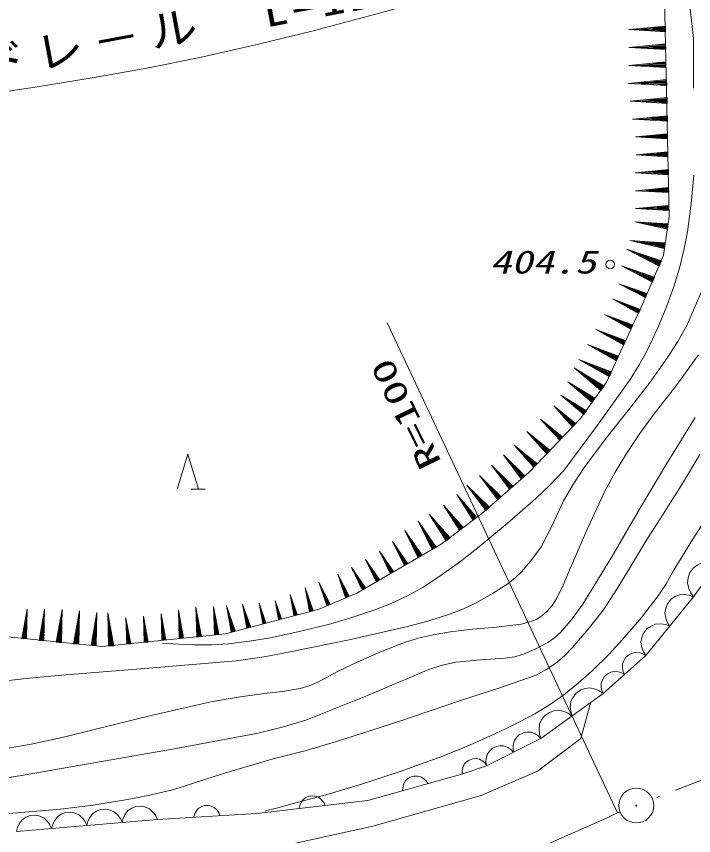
# Model space of a CAD drawing. Units: millimetres, scale not verified. Extents: x -24973 to 615027, y -198662 to 161338.
# Drawn here: x 388076 to 426714, y 50952 to 97718 of the extents above; entities that cross this region are included whole.
import ezdxf
from ezdxf.enums import TextEntityAlignment as Align

# ---------------------------------------------------------------- set-up
doc = ezdxf.new("R2010")
doc.units = ezdxf.units.MM
doc.header["$LTSCALE"] = 1000
doc.linetypes.add('USER1', pattern=[10, 7.868852, -0.983607, 0.163934, -0.983607])
for name, color, linetype, lineweight in [('S-BGD', 1, 'Continuous', 13), ('S-BGD-HTXT', 6, 'Continuous', 13), ('S-BMK', 3, 'USER1', 13)]:
    doc.layers.add(name, color=color, linetype=linetype, lineweight=lineweight)
doc.styles.add('ＭＳ ゴシック', font='')
doc.styles.get('ＭＳ ゴシック').set_extended_font_data('MS Gothic')

# ---------------------------------------------------------------- blocks, each defined once
blk = doc.blocks.new('BUHIN1')
at = {"layer": 'S-BGD'}
blk.add_circle((0, 0), 30, dxfattribs=at)
at = {"layer": 'S-BMK', "linetype": 'Continuous'}
blk.add_circle((0, 0), 995, dxfattribs=at)
blk = doc.blocks.new('BUHIN302')
at = {"layer": 'S-BGD'}
blk.add_lwpolyline([(776, 391), (628, 540), (458, 645), (221, 739), (3, 746), (-209, 712), (-449, 591), (-602, 441), (-726, 262), (-791, 15), (-804, -182), (-776, -391)], dxfattribs=at)
blk = doc.blocks.new('BUHIN303')
at = {"layer": 'S-BGD'}
blk.add_lwpolyline([(892, 638), (678, 796), (447, 893), (133, 965), (-140, 931), (-398, 848), (-674, 650), (-836, 434), (-956, 186), (-989, -135), (-967, -382), (-892, -638)], dxfattribs=at)
blk = doc.blocks.new('BUHIN304')
at = {"layer": 'S-BGD'}
blk.add_lwpolyline([(606, 543), (436, 642), (257, 695), (20, 722), (-179, 676), (-362, 594), (-550, 425), (-652, 252), (-720, 60), (-719, -179), (-683, -360), (-606, -543)], dxfattribs=at)
blk = doc.blocks.new('BUHIN305')
at = {"layer": 'S-BGD'}
blk.add_lwpolyline([(681, 841), (436, 934), (191, 966), (-127, 952), (-378, 849), (-601, 702), (-812, 441), (-909, 193), (-957, -74), (-905, -387), (-820, -617), (-681, -841)], dxfattribs=at)
blk = doc.blocks.new('BUHIN310')
at = {"layer": 'S-BGD'}
blk.add_lwpolyline([(1005, 86), (910, 311), (772, 497), (558, 701), (326, 803), (83, 858), (-228, 831), (-458, 735), (-669, 596), (-846, 358), (-945, 152), (-1005, -86)], dxfattribs=at)
blk = doc.blocks.new('BUHIN271')
at = {"layer": 'S-BGD'}
blk.add_circle((0, 0), 249, dxfattribs=at)
blk = doc.blocks.new('BUHIN276')
at = {"layer": 'S-BGD'}
blk.add_line((195, -995), (995, -995), dxfattribs=at)
blk.add_lwpolyline([(-610, -995), (0, 1000), (610, -995)], dxfattribs=at)
blk = doc.blocks.new('BUHIN362')
at = {"layer": 'S-BGD'}
for p, q in [((1013, 21), (-845, -18)), ((-368, 34), (1012, 63)), ((1011, 105), (124, 87)), ((601, 139), (1010, 147)), ((-367, -50), (1014, -21)), ((1015, -52), (127, -71)), ((606, -108), (1016, -100))]:
    blk.add_line(p, q, dxfattribs=at)
blk.add_lwpolyline([(1046, 185), (-1050, -22), (1053, -141)], close=True, dxfattribs=at)
blk = doc.blocks.new('BUHIN361')
at = {"layer": 'S-BGD'}
for p, q in [((965, 20), (-805, -17)), ((-351, 33), (964, 60)), ((963, 100), (118, 82)), ((572, 132), (962, 140)), ((-349, -47), (966, -20)), ((966, -50), (121, -67)), ((577, -103), (967, -95))]:
    blk.add_line(p, q, dxfattribs=at)
blk.add_lwpolyline([(997, 176), (-1000, -21), (1003, -134)], close=True, dxfattribs=at)
blk = doc.blocks.new('BUHIN364')
at = {"layer": 'S-BGD'}
for p, q in [((868, 18), (-724, -15)), ((-316, 29), (868, 54)), ((867, 90), (106, 74)), ((515, 119), (866, 126)), ((-314, -43), (869, -18)), ((870, -45), (109, -61)), ((520, -93), (870, -85))]:
    blk.add_line(p, q, dxfattribs=at)
blk.add_lwpolyline([(897, 158), (-900, -19), (903, -121)], close=True, dxfattribs=at)
blk = doc.blocks.new('BUHIN360')
at = {"layer": 'S-BGD'}
for p, q in [((917, 19), (-765, -16)), ((-333, 31), (916, 57)), ((915, 95), (112, 78)), ((544, 125), (914, 133)), ((-332, -45), (917, -19)), ((918, -47), (115, -64)), ((548, -98), (919, -90))]:
    blk.add_line(p, q, dxfattribs=at)
blk.add_lwpolyline([(947, 167), (-950, -20), (953, -128)], close=True, dxfattribs=at)
blk = doc.blocks.new('BUHIN370')
at = {"layer": 'S-BGD'}
for p, q in [((744, -345), (-621, 288)), ((-284, 94), (730, -376)), ((-256, 156), (758, -314)), ((773, -284), (121, 19)), ((719, -399), (67, -97)), ((402, -294), (703, -434)), ((486, -113), (787, -253))]:
    blk.add_line(p, q, dxfattribs=at)
blk.add_lwpolyline([(826, -238), (-771, 358), (716, -477)], close=True, dxfattribs=at)
blk = doc.blocks.new('BUHIN377')
at = {"layer": 'S-BGD'}
for p, q in [((559, -532), (-466, 444)), ((-225, 170), (537, -556)), ((-181, 216), (581, -509)), ((520, -573), (31, -107)), ((603, -486), (114, -20)), ((270, -384), (496, -599)), ((399, -248), (625, -463))]:
    blk.add_line(p, q, dxfattribs=at)
blk.add_lwpolyline([(665, -462), (-579, 552), (494, -642)], close=True, dxfattribs=at)
blk = doc.blocks.new('BUHIN378')
at = {"layer": 'S-BGD'}
for p, q in [((594, -566), (-495, 472)), ((-239, 181), (571, -590)), ((-192, 230), (617, -541)), ((553, -609), (33, -113)), ((641, -516), (121, -21)), ((287, -408), (527, -636)), ((424, -263), (664, -492))]:
    blk.add_line(p, q, dxfattribs=at)
blk.add_lwpolyline([(706, -491), (-616, 586), (525, -682)], close=True, dxfattribs=at)
blk = doc.blocks.new('BUHIN379')
at = {"layer": 'S-BGD'}
for p, q in [((540, -617), (-451, 515)), ((-222, 201), (515, -640)), ((-170, 246), (566, -595)), ((496, -656), (22, -116)), ((591, -572), (118, -32)), ((248, -432), (467, -682)), ((399, -301), (617, -550))]:
    blk.add_line(p, q, dxfattribs=at)
blk.add_lwpolyline([(659, -553), (-560, 640), (461, -726)], close=True, dxfattribs=at)
blk = doc.blocks.new('BUHIN381')
at = {"layer": 'S-BGD'}
for p, q in [((491, -657), (-409, 548)), ((-205, 218), (464, -678)), ((-151, 259), (518, -637)), ((443, -693), (13, -117)), ((545, -617), (116, -41)), ((214, -450), (412, -716)), ((374, -331), (573, -596))]:
    blk.add_line(p, q, dxfattribs=at)
blk.add_lwpolyline([(614, -602), (-509, 681), (403, -760)], close=True, dxfattribs=at)
blk = doc.blocks.new('BUHIN386')
at = {"layer": 'S-BGD'}
for p, q in [((341, -583), (-285, 486)), ((-148, 197), (317, -597)), ((-100, 226), (365, -569)), ((299, -608), (0, -97)), ((390, -555), (91, -44)), ((134, -388), (272, -624)), ((276, -305), (414, -541))]:
    blk.add_line(p, q, dxfattribs=at)
blk.add_lwpolyline([(447, -549), (-354, 604), (260, -659)], close=True, dxfattribs=at)
blk = doc.blocks.new('BUHIN387')
at = {"layer": 'S-BGD'}
for p, q in [((261, -623), (-218, 520)), ((-120, 215), (235, -634)), ((-69, 237), (287, -612)), ((216, -642), (-13, -96)), ((81, -402), (187, -654)), ((313, -601), (84, -56)), ((233, -339), (338, -591))]:
    blk.add_line(p, q, dxfattribs=at)
blk.add_lwpolyline([(371, -604), (-270, 646), (170, -688)], close=True, dxfattribs=at)
blk = doc.blocks.new('BUHIN388')
at = {"layer": 'S-BGD'}
for p, q in [((172, -653), (-143, 545)), ((-89, 230), (145, -660)), ((-35, 244), (199, -646)), ((124, -666), (-26, -94)), ((24, -410), (94, -674)), ((226, -639), (76, -67)), ((184, -368), (253, -632))]:
    blk.add_line(p, q, dxfattribs=at)
blk.add_lwpolyline([(283, -649), (-178, 677), (73, -705)], close=True, dxfattribs=at)
blk = doc.blocks.new('BUHIN389')
at = {"layer": 'S-BGD'}
for p, q in [((147, -560), (-123, 467)), ((-77, 197), (124, -566)), ((-30, 209), (170, -554)), ((106, -571), (-22, -80)), ((21, -351), (80, -578)), ((194, -548), (65, -57)), ((157, -315), (217, -542))]:
    blk.add_line(p, q, dxfattribs=at)
blk.add_lwpolyline([(242, -557), (-152, 580), (62, -604)], close=True, dxfattribs=at)
blk = doc.blocks.new('BUHIN392')
at = {"layer": 'S-BGD'}
for p, q in [((80, -768), (-67, 641)), ((-61, 275), (48, -771)), ((3, 282), (112, -765)), ((24, -774), (-46, -101)), ((-44, -467), (-12, -777)), ((144, -761), (74, -89)), ((143, -448), (175, -758))]:
    blk.add_line(p, q, dxfattribs=at)
blk.add_lwpolyline([(206, -783), (-83, 796), (-40, -809)], close=True, dxfattribs=at)
blk = doc.blocks.new('BUHIN394')
at = {"layer": 'S-BGD'}
for p, q in [((75, -720), (-63, 601)), ((-57, 258), (45, -723)), ((3, 264), (105, -717)), ((23, -725), (-43, -95)), ((-41, -438), (-11, -729)), ((135, -714), (69, -83)), ((134, -420), (165, -711))]:
    blk.add_line(p, q, dxfattribs=at)
blk.add_lwpolyline([(193, -734), (-78, 746), (-38, -758)], close=True, dxfattribs=at)
blk = doc.blocks.new('BUHIN396')
at = {"layer": 'S-BGD'}
for p, q in [((-93, -912), (77, 761)), ((-4, 335), (-131, -908)), ((71, 327), (-55, -916)), ((-159, -905), (-78, -107)), ((-17, -920), (64, -121)), ((-164, -532), (-201, -901)), ((58, -555), (21, -924))]:
    blk.add_line(p, q, dxfattribs=at)
blk.add_lwpolyline([(50, -960), (96, 945), (-243, -930)], close=True, dxfattribs=at)

msp = doc.modelspace()

# ---------------------------------------------------------------- linework, layer by layer
at = {"layer": 'S-BGD'}
for p, q in [((425318, 86272), (424967, 103187)), ((425138, 94025), (424209, 94006)), ((424708, 94060), (425137, 94069)), ((425140, 93937), (423193, 93897)), ((423693, 93951), (425139, 93981)), ((423695, 93863), (425141, 93893)), ((425142, 93860), (424212, 93841)), ((424714, 93802), (425143, 93810)), ((424996, 84078), (425318, 86272)), ((425211, 85727), (423547, 85971)), ((423970, 85871), (425206, 85690)), ((423981, 85946), (425217, 85765)), ((425202, 85661), (424407, 85778)), ((425222, 85802), (424428, 85919)), ((424829, 85673), (425195, 85619)), ((424861, 85894), (425228, 85840)), ((425017, 84635), (423266, 84892)), ((423711, 84786), (425012, 84595)), ((423722, 84865), (425023, 84674)), ((425007, 84566), (424171, 84688)), ((425029, 84714), (424193, 84837)), ((424649, 84810), (425035, 84754)), ((424783, 83626), (423072, 84353)), ((423528, 84205), (424799, 83665)), ((424615, 84578), (425001, 84521)), ((423496, 84127), (424766, 83588)), ((423826, 81322), (424996, 84078)), ((424754, 83559), (423938, 83905)), ((424816, 83703), (423999, 84050)), ((424455, 83902), (424832, 83742)), ((424399, 82705), (422770, 83397)), ((423205, 83256), (424415, 82742)), ((424359, 83675), (424736, 83515)), ((423173, 83182), (424384, 82668)), ((424372, 82641), (423594, 82971)), ((424431, 82779), (423653, 83109)), ((424087, 82968), (424446, 82816)), ((423991, 81795), (422606, 82383)), ((423995, 82752), (424354, 82599)), ((422948, 82200), (423977, 81763)), ((422975, 82263), (424004, 81826)), ((423967, 81740), (423306, 82021)), ((424017, 81857), (423356, 82138)), ((423725, 82018), (424030, 81888)), ((423647, 81834), (423952, 81705)), ((421749, 76846), (423826, 81322)), ((422749, 79102), (421304, 79773)), ((421660, 79568), (422734, 79070)), ((421690, 79633), (422764, 79135)), ((422722, 79045), (422032, 79365)), ((422779, 79168), (422089, 79488)), ((422387, 79156), (422705, 79008)), ((422476, 79348), (422794, 79200)), ((422344, 78202), (420819, 78910)), ((421195, 78693), (422328, 78167)), ((421227, 78762), (422360, 78236)), ((422376, 78271), (421648, 78609)), ((422316, 78142), (421588, 78480)), ((421962, 78259), (422298, 78103)), ((422056, 78461), (422392, 78305)), ((421940, 77302), (420334, 78047)), ((420730, 77819), (421923, 77265)), ((420764, 77891), (421957, 77338)), ((421974, 77374), (421207, 77730)), ((421487, 76509), (420050, 77542)), ((420396, 77244), (421464, 76477)), ((420443, 77309), (421511, 76542)), ((421910, 77238), (421144, 77594)), ((421538, 77361), (421891, 77197)), ((421637, 77575), (421990, 77411)), ((420971, 75830), (419677, 76760)), ((420257, 74769), (421749, 76846)), ((421446, 76452), (420760, 76945)), ((421534, 76574), (420848, 77067)), ((421241, 76834), (421557, 76607)), ((419989, 76492), (420950, 75801)), ((420031, 76550), (420992, 75860)), ((421013, 75889), (420395, 76333)), ((421103, 76643), (421420, 76416)), ((420501, 75119), (419279, 75997)), ((419613, 75799), (420520, 75146)), ((420934, 75779), (420317, 76223)), ((420626, 75951), (420911, 75746)), ((420749, 76123), (421034, 75918)), ((419573, 75743), (420481, 75091)), ((420466, 75071), (419882, 75490)), ((420540, 75174), (419957, 75593)), ((420291, 75395), (420560, 75202)), ((420174, 75233), (420443, 75039)), ((417331, 71697), (420257, 74769)), ((414618, 69322), (417331, 71697)), ((414950, 69629), (413900, 70827)), ((414143, 70495), (414922, 69605)), ((414197, 70543), (414977, 69652)), ((414902, 69587), (414401, 70159)), ((415004, 69676), (414503, 70248)), ((414640, 69824), (414872, 69560)), ((414800, 69964), (415031, 69700)), ((412307, 67596), (414618, 69322)), ((411898, 67378), (411093, 68753)), ((412686, 67893), (411732, 69170)), ((411949, 68820), (412657, 67872)), ((412006, 68863), (412714, 67915)), ((411269, 68381), (411867, 67360)), ((411331, 68418), (411929, 67396)), ((412635, 67856), (412180, 68465)), ((412743, 67936), (412288, 68546)), ((411083, 66936), (410323, 68235)), ((410489, 67884), (411054, 66919)), ((410548, 67918), (411113, 66953)), ((411844, 67346), (411460, 68003)), ((411960, 67415), (411576, 68071)), ((412393, 68113), (412603, 67831)), ((412562, 68239), (412772, 67958)), ((407509, 64788), (412307, 67596)), ((410283, 66469), (409612, 67615)), ((411032, 66906), (410669, 67526)), ((411142, 66971), (410779, 67590)), ((411632, 67629), (411809, 67326)), ((411814, 67736), (411991, 67433)), ((409759, 67305), (410257, 66454)), ((409811, 67336), (410309, 66485)), ((410238, 66443), (409917, 66990)), ((410335, 66500), (410014, 67047)), ((410831, 67173), (410999, 66887)), ((411004, 67274), (411171, 66988)), ((410061, 66678), (410208, 66426)), ((410213, 66767), (410361, 66515)), ((426710, 64590), (428036, 66452)), ((405344, 63881), (407509, 64788)), ((423987, 61228), (426710, 64590)), ((403111, 63319), (402864, 64261)), ((388518, 62219), (388670, 63716)), ((389509, 62114), (389670, 63699)), ((398494, 62326), (398338, 63822)), ((399999, 62477), (405344, 63881)), ((400431, 62643), (400094, 63927)), ((400210, 63604), (400460, 62650)), ((402906, 64013), (403090, 63313)), ((402948, 64024), (403132, 63325)), ((403074, 63309), (402956, 63759)), ((403154, 63330), (403035, 63780)), ((388597, 63334), (388484, 62222)), ((388665, 63327), (388552, 62215)), ((389593, 63295), (389473, 62118)), ((389665, 63288), (389545, 62110)), ((393478, 61811), (393303, 63483)), ((398344, 63434), (398460, 62322)), ((398412, 63441), (398527, 62329)), ((400152, 63589), (400402, 62635)), ((400381, 62629), (400220, 63242)), ((400489, 62658), (400328, 63271)), ((402995, 63510), (403050, 63303)), ((403120, 63543), (403175, 63336)), ((388459, 62225), (388531, 62939)), ((388586, 62212), (388658, 62926)), ((389446, 62120), (389523, 62877)), ((389581, 62107), (389658, 62863)), ((393310, 63049), (393440, 61807)), ((393386, 63057), (393515, 61814)), ((398434, 62319), (398360, 63034)), ((398561, 62333), (398487, 63047)), ((400274, 62904), (400348, 62621)), ((400444, 62949), (400518, 62666)), ((384054, 62652), (392977, 61745)), ((388454, 62558), (388421, 62229)), ((388653, 62538), (388619, 62208)), ((389442, 62474), (389406, 62125)), ((389652, 62452), (389616, 62103)), ((392977, 61745), (399999, 62477)), ((393411, 61804), (393328, 62602)), ((393553, 61818), (393470, 62617)), ((398362, 62645), (398396, 62315)), ((398561, 62666), (398595, 62336)), ((393331, 62168), (393369, 61799)), ((393553, 62191), (393591, 61822)), ((421561, 59056), (423987, 61228)), ((417993, 56503), (421561, 59056)), ((420272, 56486), (420828, 58505)), ((414890, 54937), (417993, 56503)), ((417799, 54631), (420272, 56486)), ((414890, 54937), (413540, 54481)), ((413540, 54481), (408129, 52951)), ((414600, 53240), (417799, 54631)), ((408129, 52951), (401767, 52223)), ((408411, 51499), (414600, 53240)), ((401767, 52223), (396118, 51869)), ((396118, 51869), (388076, 51178)), ((400632, 49783), (408411, 51499))]:
    msp.add_line(p, q, dxfattribs=at)
at = {"layer": 'S-BGD', "linetype": 'USER1'}
msp.add_line((422512, 52304), (422378, 52252), dxfattribs=at)
at = {"layer": 'S-BGD'}
for points in [[(426492, 98320), (426703, 96455), (426715, 93613)], [(426734, 88662), (426576, 87039), (426358, 85426), (426165, 84376), (425913, 83339), (425570, 82233), (425165, 81135), (424647, 79897), (424076, 78687), (423613, 77827), (423092, 76989), (421226, 74377), (419308, 71798), (418533, 70979), (417706, 70193), (416076, 68765), (414406, 67381), (413286, 66509), (412127, 65684), (411277, 65139), (410388, 64642), (409466, 64211), (408518, 63835), (407275, 63413), (406017, 63048), (404301, 62620), (402566, 62250), (401380, 62044), (400179, 61897), (399213, 61836), (398237, 61836), (397321, 61879), (396404, 61944)], [(427220, 82146), (426356, 80113), (425822, 79166), (425230, 78240), (424227, 76831), (423177, 75460), (421802, 73735), (420471, 71968), (419858, 71034), (419296, 70069), (418680, 68737), (418010, 67432), (417491, 66720), (416914, 66031), (416536, 65664), (416109, 65333), (415246, 64769), (414348, 64254), (413582, 63895), (412781, 63586), (411554, 63196), (410311, 62864), (407061, 62132), (403795, 61459), (402205, 61166), (400606, 60933), (395638, 60515), (390664, 60105), (388804, 59943), (386950, 59721)], [(387387, 55900), (388920, 56168), (390685, 56550), (392446, 56993), (395846, 57825), (399273, 58602), (400733, 58864), (402222, 59070), (403257, 59183), (404274, 59354), (404787, 59503), (405279, 59710), (406406, 60316), (407560, 60868), (408848, 61442), (410169, 61965), (410999, 62214), (411853, 62407), (412965, 62601), (414097, 62736), (415474, 62847), (416871, 63021), (417310, 63130), (417727, 63297), (418058, 63500), (418355, 63755), (418645, 64087), (418890, 64461), (419276, 65251), (419611, 66074), (420604, 68355), (421649, 70605), (422234, 71695), (422876, 72765), (423642, 73911), (424456, 75022), (425752, 76690), (427000, 78394)], [(426810, 74826), (425198, 72228), (423635, 69593), (422042, 66857), (420402, 64160), (419788, 63335), (419120, 62539), (418782, 62235), (418406, 61979), (417717, 61614), (417004, 61305), (416488, 61159), (415955, 61072), (414549, 60993), (413154, 60854), (412376, 60677), (411604, 60439), (408110, 58957), (404598, 57533), (403247, 57138), (401880, 56800), (396977, 55894), (392057, 55033), (388373, 54383), (384662, 53790)], [(387420, 52189), (390602, 52463), (392454, 52695), (394305, 52989), (395687, 53260), (397058, 53590), (399950, 54507), (402864, 55367), (404608, 55813), (406334, 56317), (409903, 57475), (413462, 58693), (415603, 59376), (417728, 60118), (418336, 60455), (418922, 60849), (419376, 61235), (419791, 61666), (420700, 62731), (421564, 63837), (422342, 65022), (423074, 66247), (423979, 67760), (424941, 69249), (426026, 70961), (427061, 72704)], [(427834, 69674), (426671, 67882), (425553, 66049), (425120, 65285), (424636, 64554), (423738, 63405), (422793, 62294), (421887, 61310), (420931, 60360), (420137, 59650), (419305, 58985), (418494, 58423), (417651, 57911), (416390, 57245), (415091, 56628), (413629, 55979), (412144, 55386), (409913, 54587), (407652, 53842), (405602, 53234), (403527, 52682), (402908, 52524), (402288, 52367)], [(428036, 66452), (427772, 66535), (427511, 66552), (427177, 66517), (426919, 66391), (426694, 66222), (426488, 65934), (426402, 65665), (426368, 65381), (426444, 65054), (426549, 64817), (426710, 64590)], [(413505, 54469), (413506, 54651), (413545, 54819), (413627, 55021), (413754, 55159), (413904, 55265), (414125, 55340), (414308, 55346), (414494, 55314), (414685, 55204), (414817, 55095), (414926, 54949)], [(410113, 53512), (410124, 53694), (410170, 53859), (410263, 54057), (410397, 54188), (410552, 54287), (410776, 54350), (410960, 54347), (411143, 54306), (411329, 54187), (411455, 54071), (411556, 53920)], [(404203, 52502), (404243, 52680), (404316, 52836), (404438, 53016), (404592, 53124), (404761, 53196), (404992, 53222), (405173, 53190), (405348, 53120), (405512, 52972), (405618, 52837), (405693, 52672)], [(398194, 51999), (398243, 52175), (398324, 52326), (398455, 52500), (398614, 52600), (398787, 52664), (399019, 52678), (399198, 52637), (399369, 52557), (399525, 52402), (399624, 52262), (399691, 52093)]]:
    msp.add_lwpolyline(points, dxfattribs=at)
for points in [[(425175, 94108), (422979, 93892), (425182, 93767)], [(425265, 85868), (423364, 85998), (425223, 85577)], [(425075, 84783), (423073, 84920), (425030, 84476)], [(424880, 83762), (422884, 84433), (424753, 83462)], [(424492, 82834), (422591, 83473), (424371, 82549)], [(424069, 81904), (422453, 82448), (423966, 81662)], [(422836, 79216), (421145, 79847), (422719, 78962)], [(422436, 78322), (420651, 78988), (422313, 78054)], [(422037, 77428), (420157, 78129), (421906, 77146)], [(421606, 76615), (419891, 77656), (421425, 76363)], [(421078, 75925), (419535, 76862), (420915, 75699)], [(420602, 75208), (419144, 76093), (420448, 74994)], [(415075, 69697), (413785, 70959), (414865, 69513)], [(412816, 67951), (411627, 69310), (412593, 67785)], [(412034, 67421), (411005, 68904), (411794, 67281)], [(411212, 66977), (410239, 68378), (410985, 66844)], [(410396, 66505), (409538, 67741), (410196, 66388)], [(403198, 63322), (402836, 64364), (403033, 63279)], [(388646, 62176), (388687, 63880), (388384, 62203)], [(389645, 62069), (389688, 63874), (389367, 62097)], [(393628, 61793), (393284, 63667), (393335, 61762)], [(398628, 62310), (398321, 63987), (398366, 62282)], [(400550, 62647), (400057, 64068), (400326, 62588)]]:
    msp.add_lwpolyline(points, close=True, dxfattribs=at)
at = {"layer": 'S-BGD-HTXT'}
msp.add_line((409221, 80216), (422378, 52252), dxfattribs=at)
msp.add_lwpolyline([(370498, 91741), (375016, 92069), (379528, 92456), (382658, 92791), (385791, 93187), (389154, 93674), (392508, 94221), (395527, 94770), (398544, 95379), (401818, 96119), (405088, 96920), (408510, 97820), (411916, 98778), (414920, 99683), (417907, 100646), (420704, 101610), (423481, 102630), (427116, 104042), (430736, 105493)], dxfattribs=at)
at = {"layer": 'S-BMK'}
msp.add_line((451652, 63651), (424375, 53030), dxfattribs=at)
msp.add_arc((379376, 143644), 101003, 241.32062, 295.19821, dxfattribs=at)

# ---------------------------------------------------------------- block references
for name, p in [('BUHIN362', (424066, 96982)), ('BUHIN362', (424069, 95960)), ('BUHIN362', (424072, 94937)), ('BUHIN362', (424153, 92894)), ('BUHIN361', (424226, 91873)), ('BUHIN364', (424300, 90852)), ('BUHIN364', (424333, 89830)), ('BUHIN360', (424336, 88808)), ('BUHIN360', (424340, 87785)), ('BUHIN360', (424344, 86763)), ('BUHIN271', (421956, 83557)), ('BUHIN370', (422857, 81228)), ('BUHIN370', (422409, 80348)), ('BUHIN377', (419313, 74935)), ('BUHIN377', (418566, 74182)), ('BUHIN378', (417819, 73429)), ('BUHIN378', (417072, 72676)), ('BUHIN276', (397852, 71723)), ('BUHIN379', (416424, 72049)), ('BUHIN379', (415748, 71454)), ('BUHIN379', (415063, 70868)), ('BUHIN381', (413710, 69735)), ('BUHIN381', (412955, 69139)), ('BUHIN386', (409143, 66583)), ('BUHIN386', (408344, 66113)), ('BUHIN386', (407545, 65644)), ('BUHIN387', (406691, 65223)), ('BUHIN388', (404724, 64429)), ('BUHIN387', (405609, 64767)), ('BUHIN389', (403850, 64131)), ('BUHIN305', (426029, 63750)), ('BUHIN388', (401160, 63495)), ('BUHIN389', (402073, 63647)), ('BUHIN396', (390593, 62920)), ('BUHIN396', (391585, 62832)), ('BUHIN396', (392578, 62745)), ('BUHIN394', (396409, 62873)), ('BUHIN392', (397408, 63018)), ('BUHIN392', (399413, 63231)), ('BUHIN394', (394406, 62630)), ('BUHIN394', (395410, 62728)), ('BUHIN305', (424668, 62068)), ('BUHIN304', (423381, 60685)), ('BUHIN304', (422168, 59599)), ('BUHIN303', (420669, 58417)), ('BUHIN303', (418885, 57141)), ('BUHIN302', (417217, 56112)), ('BUHIN302', (415666, 55329)), ('BUHIN1', (423443, 52667)), ('BUHIN310', (393102, 51610)), ('BUHIN310', (395113, 51782)), ('BUHIN310', (389082, 51265)), ('BUHIN310', (391092, 51437))]:
    msp.add_blockref(name, p)

# ---------------------------------------------------------------- texts
at = {"layer": 'S-BGD', "style": 'ＭＳ ゴシック', "oblique": 15, "width": 1.35}
msp.add_text('404.5', height=1320, dxfattribs=at).set_placement((415101, 82642), align=Align.BOTTOM_LEFT)
at = {"layer": 'S-BGD-HTXT', "style": 'ＭＳ ゴシック', "width": 1.5}
msp.add_text('R=100', height=1320, rotation=115.9, dxfattribs=at).set_placement((412708, 72444), align=Align.BOTTOM_LEFT)
at = {"layer": 'S-BGD-HTXT', "insert": (379631, 92727), "char_height": 1833, "attachment_point": 7, "rotation": 10.6, "style": 'ＭＳ ゴシック'}
msp.add_mtext('\\T1.2;\\W1.1;ガ－ドレ－ル\u3000L=124.0', dxfattribs=at)

doc.saveas('drawing.dxf')
